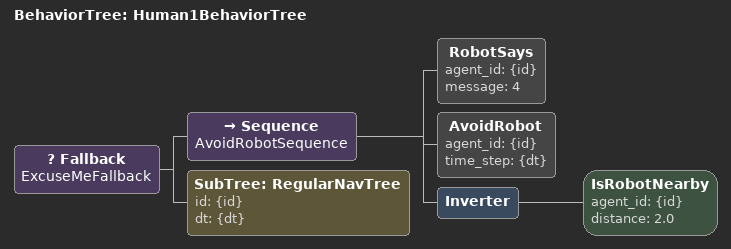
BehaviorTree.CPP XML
<root main_tree_to_execute='Human1BehaviorTree'> <include path='BTRegularNav.xml'/> <BehaviorTree ID='Human1BehaviorTree'> <Fallback name='ExcuseMeFallback'> <Sequence name='AvoidRobotSequence'> <RobotSays agent_id='{id}' message='4'/> <AvoidRobot agent_id='{id}' time_step='{dt}'/> <Inverter> <IsRobotNearby agent_id='{id}' distance='2.0'/> </Inverter> </Sequence> <SubTree ID='RegularNavTree' id='{id}' dt='{dt}'/> </Fallback> </BehaviorTree> </root>
